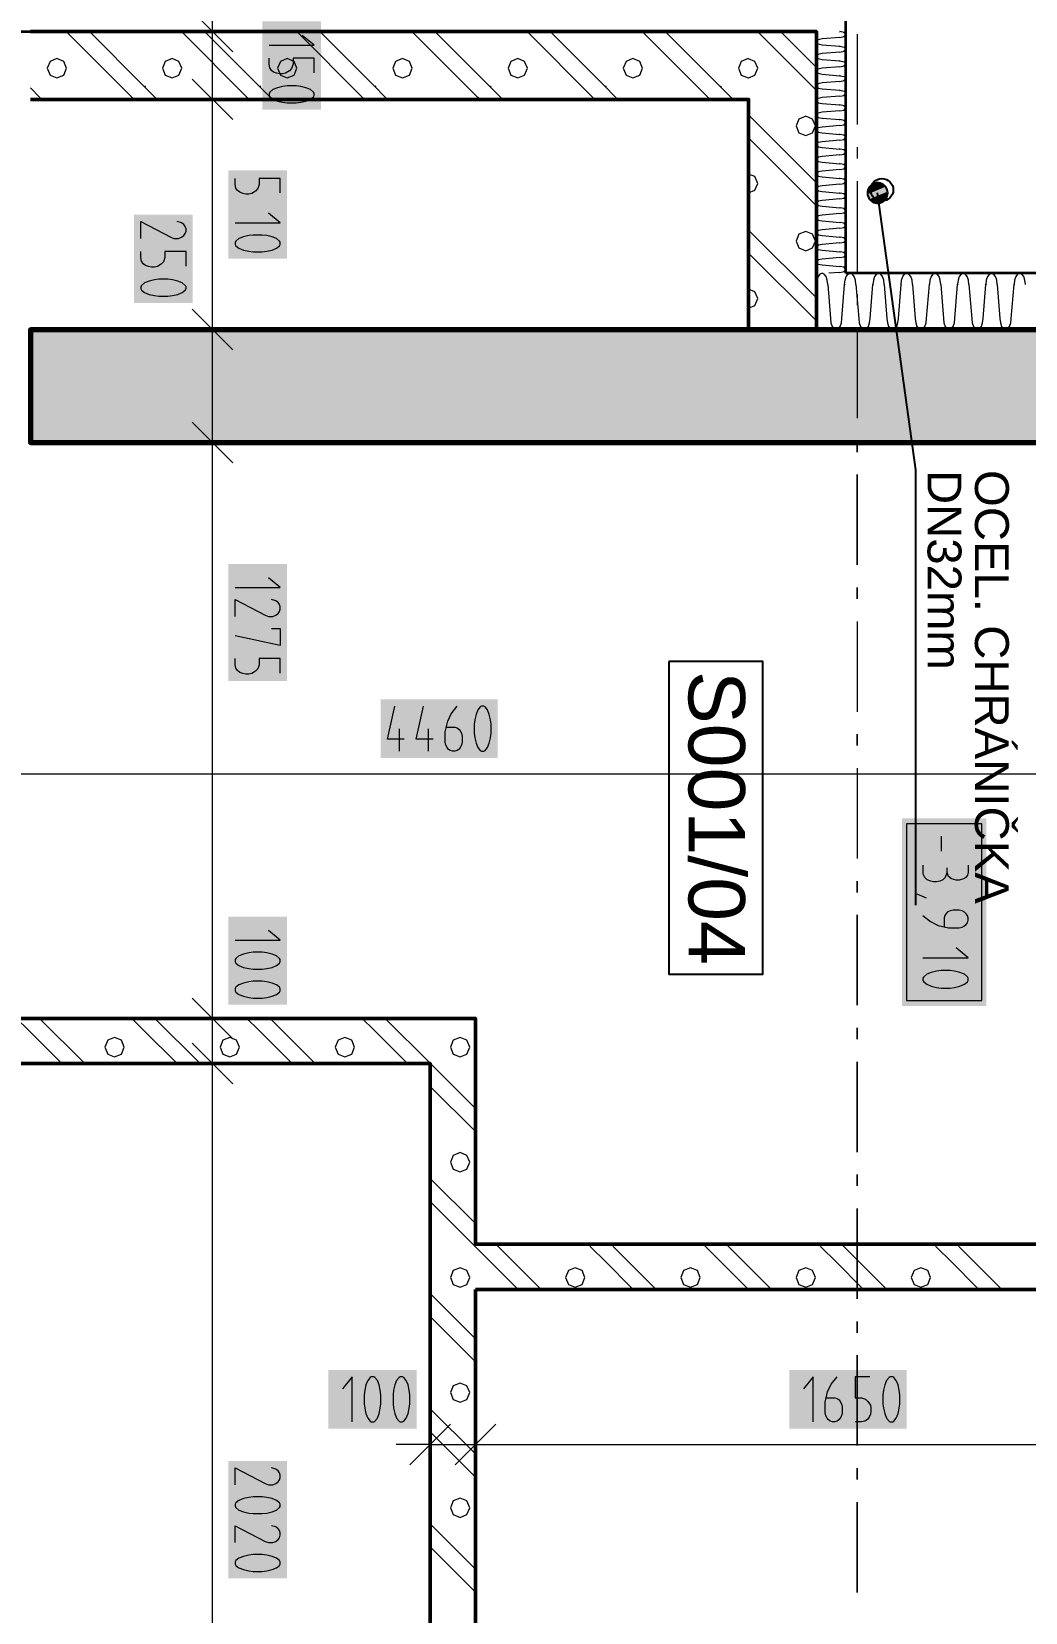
# Model space of a CAD drawing. Header units: millimetres. Extents: x 0 to 594, y 0 to 420.
# Drawn here: x 441.5 to 458.82, y 180.56 to 208.12 of the extents above; entities that cross this region are included whole.
import ezdxf

# ---------------------------------------------------------------- set-up
doc = ezdxf.new("R2010")
doc.units = ezdxf.units.MM
doc.header["$LTSCALE"] = 8
for name, color, linetype in [('PDF_Instalacni prizdivky', 7, 'Continuous'), ('PDF_Koty delkove', 7, 'Continuous'), ('PDF_Koty vyskove-pudorysy', 7, 'Continuous'), ('PDF_Mistnost-popis', 7, 'Continuous'), ('PDF_Osy hlavni', 7, 'Continuous'), ('PDF_Popis Prostupy', 7, 'Continuous'), ('PDF_Prostupy', 7, 'Continuous'), ('PDF_Rampy', 7, 'Continuous'), ('PDF_Steny sendvic', 7, 'Continuous'), ('PDF_Steny vnitrni', 7, 'Continuous'), ('PDF_Text', 7, 'Continuous'), ('PDF_Zatepleni', 7, 'Continuous')]:
    doc.layers.add(name, color=color, linetype=linetype)
doc.styles.add('PDF Arial', font='arial.ttf')

msp = doc.modelspace()

# ---------------------------------------------------------------- linework, layer by layer
at = {"layer": 'PDF_Instalacni prizdivky', "lineweight": 50}
for points in [[(441.476, 206.937), (453.996, 206.937), (453.996, 202.921), (455.177, 202.921), (455.177, 203.906), (455.177, 208.118), (453.996, 208.118), (441.476, 208.118)], [(449.232, 186.189), (462.224, 186.189), (462.224, 155.402), (463.012, 155.402), (463.012, 186.189), (466.161, 186.189), (466.161, 186.976), (449.232, 186.976), (449.232, 190.913), (448.445, 190.913), (434.193, 190.913), (434.193, 190.126), (448.445, 190.126), (448.445, 177.37), (449.232, 177.37), (449.232, 186.189)]]:
    msp.add_lwpolyline(points, dxfattribs=at)
at = {"layer": 'PDF_Instalacni prizdivky', "lineweight": 9}
for points in [[(442.102, 208.118), (443.244, 206.976), (443.284, 206.937)], [(442.504, 208.118), (443.445, 207.177)], [(444.11, 208.118), (445.252, 206.976)], [(444.512, 208.118), (445.453, 207.177)], [(446.118, 208.118), (447.26, 206.976)], [(446.52, 208.118), (447.461, 207.177)], [(448.126, 208.118), (449.268, 206.976), (449.307, 206.937)], [(448.528, 208.118), (449.469, 207.177)], [(450.134, 208.118), (451.276, 206.976), (451.315, 206.937)], [(450.536, 208.118), (451.476, 207.177)], [(452.142, 208.118), (453.284, 206.976), (453.323, 206.937)], [(452.543, 208.118), (453.484, 207.177)], [(454.15, 208.118), (455.177, 207.091)], [(454.551, 208.118), (455.177, 207.492)], [(452.098, 207.598), (451.978, 207.647), (451.859, 207.598), (451.81, 207.478), (451.859, 207.359), (451.978, 207.31)], [(451.978, 207.31), (452.098, 207.359), (452.147, 207.478), (452.098, 207.598)], [(453.996, 207.643), (453.986, 207.647), (453.867, 207.598), (453.818, 207.478), (453.867, 207.359), (453.986, 207.31), (453.996, 207.314)], [(453.996, 207.314), (454.106, 207.359), (454.155, 207.478), (454.106, 207.598), (453.996, 207.643)], [(441.476, 207.138), (441.638, 206.976)], [(443.445, 207.177), (443.646, 206.976)], [(445.453, 207.177), (445.654, 206.976)], [(447.461, 207.177), (447.662, 206.976)], [(449.469, 207.177), (449.669, 206.976)], [(451.476, 207.177), (451.677, 206.976)], [(453.484, 207.177), (453.685, 206.976)], [(441.638, 206.976), (441.677, 206.937)], [(443.646, 206.976), (443.685, 206.937)], [(445.252, 206.976), (445.291, 206.937)], [(445.654, 206.976), (445.693, 206.937)], [(447.26, 206.976), (447.299, 206.937)], [(447.662, 206.976), (447.701, 206.937)], [(449.669, 206.976), (449.709, 206.937)], [(451.677, 206.976), (451.717, 206.937)], [(453.685, 206.976), (453.725, 206.937)], [(453.996, 206.665), (455.177, 205.484)], [(453.996, 206.264), (455.177, 205.083)], [(453.996, 205.306), (454.106, 205.351), (454.155, 205.47), (454.106, 205.59), (453.996, 205.635)], [(453.996, 204.657), (455.177, 203.476)], [(453.996, 204.256), (455.177, 203.075)], [(453.996, 203.298), (454.106, 203.343), (454.155, 203.463), (454.106, 203.582), (453.996, 203.627)], [(441.236, 190.913), (441.437, 190.713), (442.024, 190.126)], [(441.638, 190.913), (442.425, 190.126)], [(443.244, 190.913), (443.445, 190.713), (444.032, 190.126)], [(443.646, 190.913), (444.433, 190.126)], [(445.252, 190.913), (445.453, 190.713), (446.039, 190.126)], [(445.654, 190.913), (446.441, 190.126)], [(447.26, 190.913), (447.461, 190.713), (448.047, 190.126)], [(447.662, 190.913), (448.445, 190.13), (449.232, 189.343)], [(443.062, 190.531), (442.943, 190.58), (442.824, 190.531), (442.774, 190.411), (442.824, 190.292), (442.943, 190.243)], [(442.943, 190.243), (443.062, 190.292), (443.112, 190.411), (443.062, 190.531)], [(448.445, 189.728), (449.232, 188.941)], [(448.445, 188.122), (449.232, 187.335)], [(448.445, 187.721), (449.232, 186.933)], [(449.232, 186.933), (449.268, 186.898)], [(449.268, 186.898), (449.469, 186.697)], [(449.591, 186.976), (449.669, 186.898)], [(449.669, 186.898), (450.378, 186.189)], [(451.197, 186.976), (451.276, 186.898)], [(451.276, 186.898), (451.476, 186.697)], [(451.599, 186.976), (451.677, 186.898)], [(451.677, 186.898), (452.386, 186.189)], [(453.205, 186.976), (453.284, 186.898)], [(453.284, 186.898), (453.484, 186.697), (453.992, 186.189)], [(453.606, 186.976), (453.685, 186.898)], [(453.685, 186.898), (454.394, 186.189)], [(455.213, 186.976), (455.291, 186.898)], [(455.291, 186.898), (455.492, 186.697)], [(455.614, 186.976), (455.693, 186.898)], [(455.693, 186.898), (456.402, 186.189)], [(457.221, 186.976), (457.299, 186.898)], [(457.299, 186.898), (457.5, 186.697)], [(457.622, 186.976), (457.701, 186.898)], [(457.701, 186.898), (458.41, 186.189)], [(449.469, 186.697), (449.976, 186.189)], [(451.476, 186.697), (451.984, 186.189)], [(455.492, 186.697), (456, 186.189)], [(457.5, 186.697), (458.008, 186.189)], [(456.998, 186.227), (457.117, 186.276), (457.167, 186.396), (457.117, 186.515), (456.998, 186.564), (456.879, 186.515), (456.829, 186.396)], [(456.829, 186.396), (456.879, 186.276), (456.998, 186.227)], [(448.445, 186.114), (449.232, 185.327)], [(448.445, 185.713), (449.232, 184.925)], [(448.445, 184.106), (449.232, 183.319)], [(448.445, 183.705), (449.232, 182.917)], [(448.445, 182.098), (449.232, 181.311)], [(448.445, 181.697), (449.232, 180.909)]]:
    msp.add_lwpolyline(points, dxfattribs=at)
for points in [[(441.939, 207.31), (442.058, 207.359), (442.108, 207.478), (442.058, 207.598), (441.939, 207.647), (441.82, 207.598), (441.77, 207.478), (441.82, 207.359)], [(443.947, 207.31), (444.066, 207.359), (444.116, 207.478), (444.066, 207.598), (443.947, 207.647), (443.828, 207.598), (443.778, 207.478), (443.828, 207.359)], [(445.955, 207.31), (446.074, 207.359), (446.123, 207.478), (446.074, 207.598), (445.955, 207.647), (445.836, 207.598), (445.786, 207.478), (445.836, 207.359)], [(447.963, 207.31), (448.082, 207.359), (448.131, 207.478), (448.082, 207.598), (447.963, 207.647), (447.843, 207.598), (447.794, 207.478), (447.843, 207.359)], [(449.971, 207.31), (450.09, 207.359), (450.139, 207.478), (450.09, 207.598), (449.971, 207.647), (449.851, 207.598), (449.802, 207.478), (449.851, 207.359)], [(454.99, 206.306), (455.11, 206.355), (455.159, 206.474), (455.11, 206.594), (454.99, 206.643), (454.871, 206.594), (454.822, 206.474), (454.871, 206.355)], [(454.99, 204.298), (455.11, 204.347), (455.159, 204.467), (455.11, 204.586), (454.99, 204.635), (454.871, 204.586), (454.822, 204.467), (454.871, 204.347)], [(444.951, 190.243), (445.07, 190.292), (445.12, 190.411), (445.07, 190.531), (444.951, 190.58), (444.832, 190.531), (444.782, 190.411), (444.832, 190.292)], [(446.959, 190.243), (447.078, 190.292), (447.127, 190.411), (447.078, 190.531), (446.959, 190.58), (446.839, 190.531), (446.79, 190.411), (446.839, 190.292)], [(448.967, 190.243), (449.086, 190.292), (449.135, 190.411), (449.086, 190.531), (448.967, 190.58), (448.847, 190.531), (448.798, 190.411), (448.847, 190.292)], [(448.967, 188.235), (449.086, 188.284), (449.135, 188.404), (449.086, 188.523), (448.967, 188.572), (448.847, 188.523), (448.798, 188.404), (448.847, 188.284)], [(448.967, 186.227), (449.086, 186.276), (449.135, 186.396), (449.086, 186.515), (448.967, 186.564), (448.847, 186.515), (448.798, 186.396), (448.847, 186.276)], [(450.974, 186.227), (451.094, 186.276), (451.143, 186.396), (451.094, 186.515), (450.974, 186.564), (450.855, 186.515), (450.806, 186.396), (450.855, 186.276)], [(452.982, 186.227), (453.102, 186.276), (453.151, 186.396), (453.102, 186.515), (452.982, 186.564), (452.863, 186.515), (452.814, 186.396), (452.863, 186.276)], [(454.99, 186.227), (455.11, 186.276), (455.159, 186.396), (455.11, 186.515), (454.99, 186.564), (454.871, 186.515), (454.822, 186.396), (454.871, 186.276)], [(448.967, 184.219), (449.086, 184.269), (449.135, 184.388), (449.086, 184.507), (448.967, 184.556), (448.847, 184.507), (448.798, 184.388), (448.847, 184.269)], [(448.967, 182.211), (449.086, 182.261), (449.135, 182.38), (449.086, 182.499), (448.967, 182.549), (448.847, 182.499), (448.798, 182.38), (448.847, 182.261)]]:
    msp.add_lwpolyline(points, close=True, dxfattribs=at)
at = {"layer": 'PDF_Instalacni prizdivky', "lineweight": 9, "transparency": 33554559}
for points in [[(443.475, 207.181), (443.493, 207.163), (443.457, 207.163), (443.475, 207.145)], [(445.483, 207.181), (445.501, 207.163), (445.465, 207.163), (445.483, 207.145)], [(447.491, 207.181), (447.509, 207.163), (447.473, 207.163), (447.491, 207.145)], [(449.499, 207.181), (449.516, 207.163), (449.481, 207.163), (449.499, 207.145)], [(451.507, 207.181), (451.524, 207.163), (451.489, 207.163), (451.507, 207.145)], [(453.514, 207.181), (453.532, 207.163), (453.497, 207.163), (453.514, 207.145)]]:
    msp.add_solid(points, dxfattribs=at)
at = {"layer": 'PDF_Koty delkove', "lineweight": 18}
for points in [[(444.652, 151.701), (444.652, 152.291), (444.652, 153.433), (444.652, 155.441), (444.652, 174.221), (444.652, 190.126), (444.652, 190.913), (444.652, 200.953), (444.652, 202.921), (444.652, 206.937), (444.652, 208.118), (444.652, 208.63), (444.652, 250.48), (444.652, 250.992), (444.652, 252.606), (444.652, 275.756), (444.652, 276.386), (444.652, 282.456), (444.652, 299.653), (444.652, 301.622), (444.652, 302.213)], [(444.298, 208.472), (445.006, 207.764)], [(445.636, 207.884), (446.424, 207.884), (446.214, 208.052)], [(446.424, 207.401), (446.424, 207.653), (446.057, 207.653), (446.057, 207.548), (446.03, 207.475), (445.991, 207.433), (445.925, 207.391), (445.873, 207.38), (445.821, 207.38), (445.768, 207.391), (445.716, 207.412), (445.677, 207.443), (445.65, 207.485), (445.636, 207.548), (445.636, 207.653)], [(444.298, 207.291), (445.006, 206.583)], [(445.952, 206.876), (446.11, 206.876), (446.188, 206.887), (446.28, 206.908), (446.358, 206.939), (446.411, 206.981), (446.424, 207.002), (446.424, 207.044), (446.411, 207.065), (446.358, 207.107), (446.28, 207.138), (446.188, 207.16), (446.11, 207.171), (445.952, 207.171), (445.873, 207.16), (445.781, 207.138), (445.702, 207.107), (445.65, 207.065), (445.636, 207.044), (445.636, 207.002)], [(445.636, 207.002), (445.65, 206.981), (445.702, 206.939), (445.781, 206.908), (445.873, 206.887), (445.952, 206.876)], [(444.062, 206.937), (444.652, 206.937), (445.243, 206.937)], [(445.833, 205.307), (445.833, 205.559), (445.466, 205.559), (445.466, 205.453), (445.439, 205.38), (445.4, 205.338), (445.335, 205.297), (445.283, 205.286), (445.23, 205.286), (445.177, 205.297), (445.125, 205.317), (445.086, 205.349), (445.059, 205.39), (445.046, 205.453), (445.046, 205.559)], [(443.401, 204.513), (443.401, 204.807), (443.926, 204.534), (443.979, 204.513), (444.058, 204.513), (444.11, 204.534)], [(444.11, 204.534), (444.149, 204.566), (444.176, 204.597), (444.189, 204.639), (444.189, 204.681), (444.176, 204.723), (444.149, 204.755), (444.11, 204.786), (444.032, 204.807)], [(445.046, 204.782), (445.833, 204.782), (445.624, 204.95)], [(444.189, 204.03), (444.189, 204.282), (443.822, 204.282), (443.822, 204.177), (443.795, 204.104), (443.756, 204.062), (443.69, 204.02), (443.638, 204.009), (443.585, 204.009), (443.533, 204.02), (443.481, 204.041), (443.441, 204.072), (443.415, 204.114), (443.401, 204.177), (443.401, 204.282)], [(444.298, 203.276), (445.006, 202.567)], [(444.062, 202.921), (444.652, 202.921), (445.243, 202.921)], [(444.298, 201.307), (445.006, 200.598)], [(444.062, 200.953), (444.652, 200.953), (445.243, 200.953)], [(445.046, 198.425), (445.833, 198.425), (445.624, 198.592)], [(445.046, 197.921), (445.046, 198.215), (445.571, 197.942)], [(445.571, 197.942), (445.624, 197.921), (445.702, 197.921), (445.754, 197.942), (445.794, 197.973), (445.821, 198.005), (445.833, 198.047), (445.833, 198.088), (445.821, 198.13), (445.794, 198.162), (445.754, 198.193), (445.677, 198.215)], [(445.677, 197.711), (445.833, 197.711), (445.833, 197.417), (445.046, 197.584)], [(445.833, 196.934), (445.833, 197.186), (445.466, 197.186), (445.466, 197.08), (445.439, 197.007), (445.4, 196.965), (445.335, 196.924), (445.283, 196.913), (445.23, 196.913), (445.177, 196.924), (445.125, 196.944), (445.086, 196.976), (445.059, 197.017), (445.046, 197.08), (445.046, 197.186)], [(447.994, 195.78), (447.7, 195.78), (447.826, 196.357)], [(448.498, 195.78), (448.203, 195.78), (448.33, 196.357)], [(448.876, 195.57), (448.834, 195.57), (448.792, 195.583), (448.76, 195.61), (448.74, 195.636), (448.718, 195.675), (448.707, 195.728), (448.707, 195.911), (448.75, 196.095), (448.813, 196.226), (448.918, 196.357)], [(447.91, 195.57), (447.91, 195.963)], [(448.414, 195.57), (448.414, 195.963)], [(448.729, 195.99), (448.876, 195.99), (448.918, 195.977), (448.949, 195.951), (448.97, 195.924), (448.991, 195.885), (449.002, 195.833), (449.002, 195.728), (448.991, 195.675), (448.97, 195.636), (448.949, 195.61), (448.918, 195.583), (448.876, 195.57)], [(352.764, 195.176), (398.051, 195.176), (400.414, 195.176), (421.201, 195.176), (423.563, 195.176), (426.319, 195.176), (427.106, 195.176), (431.043, 195.176), (466.161, 195.176), (468.13, 195.176), (469.272, 195.176)], [(445.046, 192.275), (445.833, 192.275), (445.624, 192.443)], [(445.362, 191.771), (445.519, 191.771), (445.597, 191.782), (445.689, 191.803), (445.768, 191.834), (445.821, 191.876), (445.833, 191.897), (445.833, 191.939), (445.821, 191.96), (445.768, 192.002), (445.689, 192.034), (445.597, 192.055), (445.519, 192.066), (445.362, 192.066), (445.283, 192.055), (445.191, 192.034), (445.112, 192.002), (445.059, 191.96), (445.046, 191.939), (445.046, 191.897), (445.059, 191.876)], [(445.059, 191.876), (445.112, 191.834), (445.191, 191.803), (445.283, 191.782), (445.362, 191.771)], [(444.298, 191.268), (445.006, 190.559)], [(444.062, 190.913), (444.652, 190.913), (445.243, 190.913)], [(444.298, 190.48), (445.006, 189.772)], [(444.062, 190.126), (444.652, 190.126), (445.243, 190.126)], [(447.083, 183.879), (447.083, 184.666), (446.915, 184.457)], [(447.986, 184.654), (447.965, 184.666), (447.923, 184.666), (447.902, 184.654), (447.86, 184.601), (447.829, 184.522), (447.807, 184.43), (447.797, 184.352), (447.797, 184.195), (447.807, 184.116), (447.829, 184.024), (447.86, 183.945), (447.902, 183.892), (447.923, 183.879), (447.965, 183.879), (447.986, 183.892), (448.028, 183.945), (448.059, 184.024), (448.08, 184.116), (448.091, 184.195)], [(455.12, 183.879), (455.12, 184.666), (454.952, 184.457)], [(455.351, 184.299), (455.498, 184.299), (455.54, 184.286), (455.571, 184.26), (455.592, 184.233), (455.613, 184.195), (455.624, 184.142), (455.624, 184.037), (455.613, 183.984), (455.592, 183.945), (455.571, 183.919), (455.54, 183.892), (455.498, 183.879), (455.456, 183.879), (455.414, 183.892), (455.382, 183.919), (455.362, 183.945), (455.34, 183.984), (455.329, 184.037), (455.329, 184.221), (455.372, 184.404), (455.435, 184.536), (455.54, 184.666)], [(456.107, 184.666), (455.855, 184.666), (455.855, 184.299), (455.96, 184.299), (456.033, 184.273), (456.075, 184.233), (456.117, 184.168), (456.128, 184.116), (456.128, 184.063), (456.117, 184.01), (456.096, 183.958), (456.065, 183.919), (456.023, 183.892), (455.96, 183.879), (455.855, 183.879)], [(448.091, 184.195), (448.091, 184.352), (448.08, 184.43), (448.059, 184.522), (448.028, 184.601), (447.986, 184.654)], [(448.091, 183.131), (448.799, 183.839)], [(448.445, 182.895), (448.445, 183.485), (448.445, 184.076)], [(448.878, 183.131), (449.587, 183.839)], [(449.232, 182.895), (449.232, 183.485), (449.232, 184.076)], [(448.445, 183.485), (447.854, 183.485)], [(448.445, 183.485), (449.232, 183.485), (462.224, 183.485), (463.012, 183.485), (466.161, 183.485), (469.272, 183.485)], [(445.046, 182.782), (445.046, 183.076), (445.571, 182.803), (445.624, 182.782), (445.702, 182.782), (445.754, 182.803), (445.794, 182.834), (445.821, 182.866), (445.833, 182.908), (445.833, 182.95), (445.821, 182.992), (445.794, 183.023), (445.754, 183.055), (445.677, 183.076)], [(445.768, 182.509), (445.689, 182.54), (445.597, 182.562), (445.519, 182.572), (445.362, 182.572), (445.283, 182.562), (445.191, 182.54), (445.112, 182.509), (445.059, 182.467), (445.046, 182.446), (445.046, 182.404), (445.059, 182.383), (445.112, 182.341), (445.191, 182.31), (445.283, 182.289), (445.362, 182.278)], [(445.362, 182.278), (445.519, 182.278), (445.597, 182.289), (445.689, 182.31), (445.768, 182.341), (445.821, 182.383), (445.833, 182.404), (445.833, 182.446), (445.821, 182.467), (445.768, 182.509)], [(445.046, 181.774), (445.046, 182.068), (445.571, 181.795), (445.624, 181.774), (445.702, 181.774), (445.754, 181.795), (445.794, 181.826), (445.821, 181.858), (445.833, 181.9), (445.833, 181.942), (445.821, 181.984), (445.794, 182.015), (445.754, 182.047), (445.677, 182.068)], [(445.362, 181.27), (445.519, 181.27), (445.597, 181.281), (445.689, 181.302), (445.768, 181.333), (445.821, 181.375), (445.833, 181.396), (445.833, 181.438), (445.821, 181.459), (445.768, 181.501), (445.689, 181.532), (445.597, 181.554), (445.519, 181.564), (445.362, 181.564), (445.283, 181.554), (445.191, 181.532), (445.112, 181.501), (445.059, 181.459), (445.046, 181.438), (445.046, 181.396), (445.059, 181.375), (445.112, 181.333), (445.191, 181.302)], [(445.191, 181.302), (445.283, 181.281), (445.362, 181.27)]]:
    msp.add_lwpolyline(points, dxfattribs=at)
for points in [[(445.362, 204.278), (445.519, 204.278), (445.597, 204.289), (445.689, 204.31), (445.768, 204.341), (445.821, 204.383), (445.833, 204.404), (445.833, 204.446), (445.821, 204.467), (445.768, 204.509), (445.689, 204.54), (445.597, 204.561), (445.519, 204.572), (445.362, 204.572), (445.283, 204.561), (445.191, 204.54), (445.112, 204.509), (445.059, 204.467), (445.046, 204.446), (445.046, 204.404), (445.059, 204.383), (445.112, 204.341), (445.191, 204.31), (445.283, 204.289)], [(443.717, 203.505), (443.874, 203.505), (443.952, 203.516), (444.045, 203.537), (444.123, 203.568), (444.176, 203.61), (444.189, 203.631), (444.189, 203.673), (444.176, 203.694), (444.123, 203.736), (444.045, 203.767), (443.952, 203.789), (443.874, 203.8), (443.717, 203.8), (443.638, 203.789), (443.546, 203.767), (443.467, 203.736), (443.415, 203.694), (443.401, 203.673), (443.401, 203.631), (443.415, 203.61), (443.467, 203.568), (443.546, 203.537), (443.638, 203.516)], [(449.506, 195.885), (449.506, 196.043), (449.495, 196.121), (449.474, 196.213), (449.443, 196.292), (449.401, 196.344), (449.38, 196.357), (449.338, 196.357), (449.317, 196.344), (449.275, 196.292), (449.244, 196.213), (449.222, 196.121), (449.211, 196.043), (449.211, 195.885), (449.222, 195.807), (449.244, 195.714), (449.275, 195.636), (449.317, 195.583), (449.338, 195.57), (449.38, 195.57), (449.401, 195.583), (449.443, 195.636), (449.474, 195.714), (449.495, 195.807)], [(445.362, 191.268), (445.519, 191.268), (445.597, 191.278), (445.689, 191.299), (445.768, 191.331), (445.821, 191.372), (445.833, 191.394), (445.833, 191.435), (445.821, 191.457), (445.768, 191.498), (445.689, 191.53), (445.597, 191.551), (445.519, 191.562), (445.362, 191.562), (445.283, 191.551), (445.191, 191.53), (445.112, 191.498), (445.059, 191.457), (445.046, 191.435), (445.046, 191.394), (445.059, 191.372), (445.112, 191.331), (445.191, 191.299), (445.283, 191.278)], [(447.587, 184.195), (447.587, 184.352), (447.576, 184.43), (447.555, 184.522), (447.524, 184.601), (447.482, 184.654), (447.461, 184.666), (447.419, 184.666), (447.398, 184.654), (447.356, 184.601), (447.325, 184.522), (447.303, 184.43), (447.293, 184.352), (447.293, 184.195), (447.303, 184.116), (447.325, 184.024), (447.356, 183.945), (447.398, 183.892), (447.419, 183.879), (447.461, 183.879), (447.482, 183.892), (447.524, 183.945), (447.555, 184.024), (447.576, 184.116)], [(456.632, 184.195), (456.632, 184.352), (456.621, 184.43), (456.6, 184.522), (456.569, 184.601), (456.527, 184.654), (456.506, 184.666), (456.464, 184.666), (456.443, 184.654), (456.401, 184.601), (456.369, 184.522), (456.348, 184.43), (456.337, 184.352), (456.337, 184.195), (456.348, 184.116), (456.369, 184.024), (456.401, 183.945), (456.443, 183.892), (456.464, 183.879), (456.506, 183.879), (456.527, 183.892), (456.569, 183.945), (456.6, 184.024), (456.621, 184.116)]]:
    msp.add_lwpolyline(points, close=True, dxfattribs=at)
at = {"layer": 'PDF_Koty delkove', "color": 7, "lineweight": 18, "true_color": 0xffffff, "transparency": 33554559}
for points in [[(445.518, 208.297), (445.518, 206.759), (446.542, 208.297), (446.542, 206.759)], [(444.928, 205.698), (444.928, 204.16), (445.951, 205.698), (445.951, 204.16)], [(443.283, 204.926), (443.283, 203.388), (444.307, 204.926), (444.307, 203.388)], [(444.928, 198.837), (444.928, 196.795), (445.951, 198.837), (445.951, 196.795)], [(447.581, 195.451), (449.623, 195.451), (447.581, 196.475), (449.623, 196.475)], [(444.928, 192.688), (444.928, 191.15), (445.951, 192.688), (445.951, 191.15)], [(446.671, 183.761), (448.209, 183.761), (446.671, 184.784), (448.209, 184.784)], [(454.707, 183.761), (456.749, 183.761), (454.707, 184.784), (456.749, 184.784)], [(444.928, 183.194), (444.928, 181.152), (445.951, 183.194), (445.951, 181.152)]]:
    msp.add_solid(points, dxfattribs=at)
at = {"layer": 'PDF_Koty vyskove-pudorysy', "lineweight": 18}
msp.add_lwpolyline([(456.745, 194.308), (456.745, 191.224), (458.058, 191.224), (458.058, 194.308)], close=True, dxfattribs=at)
for points in [[(457.35, 194.089), (457.35, 193.826)], [(457.034, 193.585), (457.034, 193.432), (457.061, 193.378), (457.1, 193.334), (457.166, 193.312), (457.218, 193.301), (457.271, 193.301), (457.336, 193.312), (457.388, 193.334), (457.428, 193.378), (457.455, 193.454)], [(457.821, 193.585), (457.821, 193.454), (457.809, 193.41), (457.782, 193.367), (457.743, 193.344), (457.665, 193.323), (457.612, 193.323), (457.533, 193.344), (457.481, 193.388), (457.455, 193.454), (457.455, 193.541)], [(456.929, 193.083), (457.087, 193.016)], [(457.034, 192.71), (457.166, 192.601), (457.297, 192.535), (457.481, 192.492), (457.665, 192.492), (457.717, 192.503), (457.756, 192.525), (457.782, 192.546), (457.809, 192.579), (457.821, 192.623), (457.821, 192.666), (457.809, 192.71), (457.782, 192.743), (457.756, 192.765), (457.717, 192.787), (457.665, 192.798), (457.559, 192.798), (457.507, 192.787), (457.455, 192.765), (457.415, 192.71), (457.402, 192.666), (457.402, 192.514)], [(457.034, 191.967), (457.821, 191.967), (457.612, 192.141)], [(457.809, 191.551), (457.821, 191.573), (457.821, 191.617), (457.809, 191.639), (457.756, 191.682), (457.677, 191.715), (457.585, 191.737), (457.507, 191.748), (457.35, 191.748), (457.271, 191.737), (457.179, 191.715), (457.1, 191.682), (457.047, 191.639), (457.034, 191.617), (457.034, 191.573), (457.047, 191.551), (457.1, 191.508), (457.179, 191.475), (457.271, 191.453), (457.35, 191.442)], [(457.35, 191.442), (457.507, 191.442), (457.585, 191.453), (457.677, 191.475), (457.756, 191.508), (457.809, 191.551)]]:
    msp.add_lwpolyline(points, dxfattribs=at)
at = {"layer": 'PDF_Koty vyskove-pudorysy', "color": 7, "lineweight": 18, "true_color": 0xffffff, "transparency": 33554559}
msp.add_solid([(456.667, 194.402), (456.667, 191.129), (458.136, 194.402), (458.136, 191.129)], dxfattribs=at)
at = {"layer": 'PDF_Mistnost-popis', "lineweight": 25}
msp.add_lwpolyline([(452.604, 197.133), (452.604, 191.683), (454.245, 191.683), (454.245, 197.133)], close=True, dxfattribs=at)
at = {"layer": 'PDF_Osy hlavni', "lineweight": 18}
for points in [[(455.886, 208.071), (455.886, 206.496)], [(455.886, 208.071), (455.886, 206.496)], [(455.886, 206.103), (455.886, 205.906)], [(455.886, 206.103), (455.886, 205.906)], [(455.886, 205.512), (455.886, 203.937)], [(455.886, 205.512), (455.886, 203.937)], [(455.886, 203.543), (455.886, 203.347)], [(455.886, 203.543), (455.886, 203.347)], [(455.886, 202.953), (455.886, 201.378)], [(455.886, 202.953), (455.886, 201.378)], [(455.886, 200.788), (455.886, 200.984), (455.886, 200.788)], [(455.886, 198.819), (455.886, 200.394), (455.886, 198.819)], [(455.886, 198.229), (455.886, 198.425), (455.886, 198.229)], [(455.886, 197.835), (455.886, 196.26)], [(455.886, 197.835), (455.886, 196.26)], [(455.886, 195.669), (455.886, 195.866), (455.886, 195.669)], [(455.886, 195.276), (455.886, 193.701)], [(455.886, 195.276), (455.886, 193.701)], [(455.886, 193.307), (455.886, 193.11), (455.886, 193.307)], [(455.886, 192.717), (455.886, 191.142), (455.886, 192.717)], [(455.886, 190.748), (455.886, 190.551), (455.886, 190.748)], [(455.886, 188.583), (455.886, 190.158), (455.886, 188.583)], [(455.886, 187.992), (455.886, 188.189), (455.886, 187.992)], [(455.886, 186.024), (455.886, 187.599), (455.886, 186.024)], [(455.886, 185.433), (455.886, 185.63), (455.886, 185.433)], [(455.886, 183.465), (455.886, 185.04), (455.886, 183.465)], [(455.886, 182.874), (455.886, 183.071), (455.886, 182.874)], [(455.886, 180.906), (455.886, 182.481), (455.886, 180.906)]]:
    msp.add_lwpolyline(points, dxfattribs=at)
at = {"layer": 'PDF_Popis Prostupy', "lineweight": 25}
msp.add_lwpolyline([(456.219, 205.481), (456.19, 205.474), (456.164, 205.464), (456.139, 205.449), (456.117, 205.43), (456.098, 205.408), (456.084, 205.383), (456.073, 205.356), (456.067, 205.328), (456.066, 205.299), (456.069, 205.27), (456.077, 205.242), (456.09, 205.216), (456.106, 205.192), (456.126, 205.172), (456.149, 205.154), (456.175, 205.141), (456.203, 205.132), (456.231, 205.128), (456.26, 205.129), (456.289, 205.134), (456.316, 205.144), (456.341, 205.158), (456.364, 205.176), (456.383, 205.197), (456.399, 205.221), (456.41, 205.248), (456.418, 205.276), (456.42, 205.305), (456.418, 205.334), (456.411, 205.362), (456.399, 205.388), (456.384, 205.412), (456.364, 205.434), (456.342, 205.452), (456.317, 205.466), (456.289, 205.476), (456.261, 205.481), (456.232, 205.482)], close=True, dxfattribs=at)
for points in [[(456.219, 205.481), (456.219, 205.481)], [(456.067, 205.281), (456.067, 205.281)], [(456.907, 192.886), (456.907, 200.475), (456.243, 205.305)], [(456.267, 205.13), (456.267, 205.13)], [(456.418, 205.329), (456.418, 205.329)]]:
    msp.add_lwpolyline(points, dxfattribs=at)
at = {"layer": 'PDF_Popis Prostupy', "lineweight": 25, "transparency": 33554559}
for points in [[(456.067, 205.281), (456.418, 205.329), (456.382, 205.414)], [(456.067, 205.281), (456.382, 205.414), (456.08, 205.372)], [(456.08, 205.372), (456.382, 205.414), (456.31, 205.468)], [(456.08, 205.372), (456.31, 205.468), (456.134, 205.444)], [(456.134, 205.444), (456.31, 205.468), (456.219, 205.481)], [(456.104, 205.197), (456.418, 205.329), (456.067, 205.281)], [(456.104, 205.197), (456.406, 205.238), (456.418, 205.329)], [(456.176, 205.142), (456.406, 205.238), (456.104, 205.197)], [(456.176, 205.142), (456.351, 205.166), (456.406, 205.238)], [(456.351, 205.166), (456.176, 205.142), (456.267, 205.13)]]:
    msp.add_solid(points, dxfattribs=at)
at = {"layer": 'PDF_Prostupy', "lineweight": 25}
msp.add_circle((456.319, 205.361), 0.197, dxfattribs=at)
at = {"layer": 'PDF_Rampy', "lineweight": 25}
msp.add_lwpolyline([(455.177, 208.118), (455.177, 203.906)], dxfattribs=at)
at = {"layer": 'PDF_Steny sendvic', "lineweight": 35}
for points in [[(455.689, 208.118), (455.689, 208.63), (440.295, 208.63), (440.295, 208.118), (441.476, 208.118), (453.996, 208.118), (455.177, 208.118), (455.177, 203.906)], [(455.689, 203.906), (455.689, 208.118)]]:
    msp.add_lwpolyline(points, dxfattribs=at)
at = {"layer": 'PDF_Steny sendvic', "lineweight": 9}
for points in [[(455.689, 208.067), (455.659, 208.103), (455.587, 208.118)], [(455.587, 208.016), (455.28, 207.99), (455.207, 207.975), (455.177, 207.944)], [(455.177, 207.934), (455.207, 207.903), (455.28, 207.888)], [(455.28, 207.888), (455.587, 207.862), (455.659, 207.847), (455.689, 207.811)], [(455.28, 207.888), (455.28, 207.888)], [(455.587, 208.016), (455.659, 208.031), (455.689, 208.067)], [(455.587, 207.76), (455.28, 207.735), (455.207, 207.719), (455.177, 207.688)], [(455.177, 207.678), (455.207, 207.647), (455.28, 207.632)], [(455.28, 207.632), (455.587, 207.606), (455.659, 207.591), (455.689, 207.555)], [(455.28, 207.632), (455.28, 207.632)], [(455.587, 207.76), (455.659, 207.775), (455.689, 207.811)], [(455.587, 207.504), (455.659, 207.519), (455.689, 207.555)], [(455.587, 207.504), (455.28, 207.479), (455.207, 207.464), (455.177, 207.433)], [(455.177, 207.422), (455.207, 207.391), (455.28, 207.376)], [(455.28, 207.376), (455.587, 207.35), (455.659, 207.335), (455.689, 207.299)], [(455.28, 207.376), (455.28, 207.376)], [(455.587, 207.248), (455.659, 207.263), (455.689, 207.299)], [(455.587, 207.248), (455.28, 207.223), (455.207, 207.208), (455.177, 207.177)], [(455.177, 207.166), (455.207, 207.135), (455.28, 207.12)], [(455.587, 206.992), (455.28, 206.967), (455.207, 206.952), (455.177, 206.921)], [(455.28, 207.12), (455.587, 207.095), (455.659, 207.08), (455.689, 207.043)], [(455.28, 207.12), (455.28, 207.12)], [(455.587, 206.992), (455.659, 207.007), (455.689, 207.043)], [(455.177, 206.91), (455.207, 206.879), (455.28, 206.864)], [(455.587, 206.736), (455.28, 206.711), (455.207, 206.696), (455.177, 206.665)], [(455.28, 206.864), (455.587, 206.839)], [(455.28, 206.864), (455.28, 206.864)], [(455.659, 206.824), (455.587, 206.839)], [(455.587, 206.736), (455.659, 206.751), (455.689, 206.787)], [(455.689, 206.787), (455.659, 206.824)], [(455.177, 206.654), (455.207, 206.623), (455.28, 206.608)], [(455.587, 206.48), (455.28, 206.455), (455.207, 206.44), (455.177, 206.409)], [(455.28, 206.608), (455.587, 206.583)], [(455.28, 206.608), (455.28, 206.608)], [(455.689, 206.532), (455.659, 206.568), (455.587, 206.583)], [(455.587, 206.48), (455.659, 206.495), (455.689, 206.532)], [(455.177, 206.398), (455.207, 206.367), (455.28, 206.352)], [(455.587, 206.224), (455.28, 206.199), (455.207, 206.184), (455.177, 206.153)], [(455.28, 206.352), (455.587, 206.327)], [(455.28, 206.352), (455.28, 206.352)], [(455.689, 206.276), (455.659, 206.312), (455.587, 206.327)], [(455.587, 206.224), (455.659, 206.239), (455.689, 206.276)], [(455.177, 206.142), (455.207, 206.111), (455.28, 206.096)], [(455.587, 205.969), (455.28, 205.943), (455.207, 205.928), (455.177, 205.897)], [(455.177, 205.886), (455.207, 205.855), (455.28, 205.84)], [(455.28, 206.096), (455.587, 206.071)], [(455.28, 206.096), (455.28, 206.096)], [(455.689, 206.02), (455.659, 206.056), (455.587, 206.071)], [(455.587, 205.969), (455.659, 205.984), (455.689, 206.02)], [(455.587, 205.713), (455.28, 205.687), (455.207, 205.672), (455.177, 205.641)], [(455.177, 205.63), (455.207, 205.599), (455.28, 205.584)], [(455.28, 205.84), (455.587, 205.815)], [(455.28, 205.84), (455.28, 205.84)], [(455.689, 205.764), (455.659, 205.8), (455.587, 205.815)], [(455.587, 205.713), (455.659, 205.728), (455.689, 205.764)], [(455.587, 205.457), (455.28, 205.431), (455.207, 205.416), (455.177, 205.385)], [(455.177, 205.375), (455.207, 205.344), (455.28, 205.329)], [(455.28, 205.584), (455.587, 205.559)], [(455.28, 205.584), (455.28, 205.584)], [(455.689, 205.508), (455.659, 205.544), (455.587, 205.559)], [(455.587, 205.457), (455.659, 205.472), (455.689, 205.508)], [(455.587, 205.201), (455.28, 205.175), (455.207, 205.16), (455.177, 205.129)], [(455.177, 205.119), (455.207, 205.088), (455.28, 205.073)], [(455.28, 205.329), (455.587, 205.303)], [(455.28, 205.329), (455.28, 205.329)], [(455.28, 205.073), (455.587, 205.047)], [(455.28, 205.073), (455.28, 205.073)], [(455.689, 205.252), (455.659, 205.288), (455.587, 205.303)], [(455.587, 205.201), (455.659, 205.216), (455.689, 205.252)], [(455.587, 204.945), (455.28, 204.92), (455.207, 204.904), (455.177, 204.874)], [(455.177, 204.863), (455.207, 204.832), (455.28, 204.817)], [(455.28, 204.817), (455.587, 204.791)], [(455.28, 204.817), (455.28, 204.817)], [(455.689, 204.996), (455.659, 205.032), (455.587, 205.047)], [(455.587, 204.945), (455.659, 204.96), (455.689, 204.996)], [(455.689, 204.74), (455.659, 204.776), (455.587, 204.791)], [(455.587, 204.689), (455.28, 204.664), (455.207, 204.649), (455.177, 204.618)], [(455.177, 204.607), (455.207, 204.576), (455.28, 204.561)], [(455.28, 204.561), (455.587, 204.535)], [(455.28, 204.561), (455.28, 204.561)], [(455.587, 204.689), (455.659, 204.704), (455.689, 204.74)], [(455.689, 204.484), (455.659, 204.52), (455.587, 204.535)], [(455.587, 204.433), (455.28, 204.408), (455.207, 204.393), (455.177, 204.362)], [(455.177, 204.351), (455.207, 204.32), (455.28, 204.305)], [(455.28, 204.305), (455.587, 204.28)], [(455.28, 204.305), (455.28, 204.305)], [(455.587, 204.433), (455.659, 204.448), (455.689, 204.484)], [(455.689, 204.228), (455.659, 204.265), (455.587, 204.28)], [(455.587, 204.177), (455.28, 204.152), (455.207, 204.137), (455.177, 204.106)], [(455.177, 204.095), (455.207, 204.064), (455.28, 204.049)], [(455.28, 204.049), (455.587, 204.024)], [(455.28, 204.049), (455.28, 204.049)], [(455.587, 204.177), (455.659, 204.192), (455.689, 204.228)], [(455.689, 203.972), (455.659, 204.009), (455.587, 204.024)], [(455.587, 203.921), (455.659, 203.936), (455.689, 203.972)], [(455.689, 203.972), (455.689, 203.972)], [(455.587, 203.921), (455.396, 203.906)]]:
    msp.add_lwpolyline(points, dxfattribs=at)
at = {"layer": 'PDF_Steny sendvic', "lineweight": 9, "transparency": 33554559}
for points in [[(455.604, 208.118), (455.587, 208.1), (455.569, 208.118)], [(455.587, 207.88), (455.604, 207.862), (455.569, 207.862), (455.587, 207.845)], [(455.587, 207.624), (455.604, 207.606), (455.569, 207.606), (455.587, 207.589)], [(455.587, 207.368), (455.604, 207.35), (455.569, 207.35), (455.587, 207.333)], [(455.587, 207.112), (455.604, 207.095), (455.569, 207.095), (455.587, 207.077)], [(455.587, 206.856), (455.604, 206.839), (455.569, 206.839), (455.587, 206.821)], [(455.587, 206.6), (455.604, 206.583), (455.569, 206.583), (455.587, 206.565)], [(455.587, 206.345), (455.604, 206.327), (455.569, 206.327), (455.587, 206.309)], [(455.587, 206.089), (455.604, 206.071), (455.569, 206.071), (455.587, 206.053)], [(455.587, 205.833), (455.604, 205.815), (455.569, 205.815), (455.587, 205.797)], [(455.587, 205.577), (455.604, 205.559), (455.569, 205.559), (455.587, 205.541)], [(455.587, 205.321), (455.604, 205.303), (455.569, 205.303), (455.587, 205.285)], [(455.587, 205.065), (455.604, 205.047), (455.569, 205.047), (455.587, 205.03)], [(455.587, 204.809), (455.604, 204.791), (455.569, 204.791), (455.587, 204.774)], [(455.587, 204.553), (455.604, 204.535), (455.569, 204.535), (455.587, 204.518)], [(455.587, 204.297), (455.604, 204.28), (455.569, 204.28), (455.587, 204.262)], [(455.587, 204.041), (455.604, 204.024), (455.569, 204.024), (455.587, 204.006)]]:
    msp.add_solid(points, dxfattribs=at)
at = {"layer": 'PDF_Steny vnitrni', "lineweight": 70}
msp.add_lwpolyline([(398.051, 155.402), (398.051, 155.402), (398.051, 153.433), (466.161, 153.433), (468.13, 153.433), (468.13, 202.921), (466.161, 202.921), (455.177, 202.921), (453.996, 202.921), (441.476, 202.921), (441.476, 202.724), (441.476, 200.953), (466.161, 200.953)], dxfattribs=at)
at = {"layer": 'PDF_Steny vnitrni', "color": 9, "lineweight": 9, "true_color": 0xc0c0c0, "transparency": 33554559}
msp.add_solid([(466.161, 202.921), (441.476, 202.921), (466.161, 200.953), (441.476, 200.953)], dxfattribs=at)
at = {"layer": 'PDF_Zatepleni', "lineweight": 9}
for points in [[(455.276, 203.906), (455.238, 203.891), (455.206, 203.848), (455.185, 203.784), (455.177, 203.709)], [(455.374, 203.709), (455.367, 203.784), (455.345, 203.848), (455.313, 203.891), (455.276, 203.906)], [(455.374, 203.709), (455.423, 203.118)], [(455.621, 203.118), (455.669, 203.709), (455.677, 203.784), (455.698, 203.848), (455.73, 203.891), (455.768, 203.906)], [(455.866, 203.709), (455.859, 203.784), (455.837, 203.848), (455.805, 203.891), (455.768, 203.906)], [(455.866, 203.709), (455.915, 203.118)], [(456.113, 203.118), (456.161, 203.709)], [(456.26, 203.906), (456.222, 203.891), (456.19, 203.848), (456.169, 203.784), (456.161, 203.709)], [(456.358, 203.709), (456.351, 203.784), (456.33, 203.848), (456.298, 203.891), (456.26, 203.906)], [(456.358, 203.709), (456.407, 203.118)], [(456.605, 203.118), (456.654, 203.709), (456.661, 203.784), (456.682, 203.848), (456.714, 203.891), (456.752, 203.906)], [(456.85, 203.709), (456.843, 203.784), (456.822, 203.848), (456.79, 203.891), (456.752, 203.906)], [(456.85, 203.709), (456.899, 203.118)], [(457.097, 203.118), (457.146, 203.709)], [(457.244, 203.906), (457.207, 203.891), (457.175, 203.848), (457.153, 203.784), (457.146, 203.709)], [(457.343, 203.709), (457.335, 203.784), (457.314, 203.848), (457.282, 203.891), (457.244, 203.906)], [(457.343, 203.709), (457.391, 203.118)], [(457.589, 203.118), (457.638, 203.709)], [(457.736, 203.906), (457.699, 203.891), (457.667, 203.848), (457.645, 203.784), (457.638, 203.709)], [(457.835, 203.709), (457.827, 203.784), (457.806, 203.848), (457.774, 203.891), (457.736, 203.906)], [(457.835, 203.709), (457.883, 203.118)], [(458.081, 203.118), (458.13, 203.709)], [(458.228, 203.906), (458.191, 203.891), (458.159, 203.848), (458.138, 203.784), (458.13, 203.709)], [(458.327, 203.709), (458.319, 203.784), (458.298, 203.848), (458.266, 203.891), (458.228, 203.906)], [(458.327, 203.709), (458.376, 203.118)], [(458.573, 203.118), (458.622, 203.709)], [(458.721, 203.906), (458.683, 203.891), (458.651, 203.848), (458.63, 203.784), (458.622, 203.709)], [(458.819, 203.709), (458.812, 203.784), (458.79, 203.848), (458.758, 203.891), (458.721, 203.906)], [(455.423, 203.118), (455.43, 203.042), (455.452, 202.978), (455.484, 202.935), (455.511, 202.921)], [(455.532, 202.921), (455.56, 202.935), (455.592, 202.978), (455.613, 203.042), (455.621, 203.118)], [(455.621, 203.118), (455.621, 203.118)], [(455.915, 203.118), (455.922, 203.042), (455.944, 202.978), (455.976, 202.935), (456.004, 202.921)], [(456.024, 202.921), (456.052, 202.935), (456.084, 202.978), (456.105, 203.042), (456.113, 203.118)], [(456.113, 203.118), (456.113, 203.118)], [(456.407, 203.118), (456.415, 203.042), (456.436, 202.978), (456.468, 202.935), (456.496, 202.921)], [(456.516, 202.921), (456.544, 202.935), (456.576, 202.978), (456.597, 203.042), (456.605, 203.118)], [(456.605, 203.118), (456.605, 203.118)], [(456.899, 203.118), (456.907, 203.042), (456.928, 202.978), (456.96, 202.935), (456.988, 202.921)], [(457.008, 202.921), (457.036, 202.935), (457.068, 202.978), (457.09, 203.042), (457.097, 203.118)], [(457.097, 203.118), (457.097, 203.118)], [(457.391, 203.118), (457.399, 203.042), (457.42, 202.978), (457.452, 202.935), (457.48, 202.921)], [(457.501, 202.921), (457.528, 202.935), (457.56, 202.978), (457.582, 203.042), (457.589, 203.118)], [(457.589, 203.118), (457.589, 203.118)], [(457.883, 203.118), (457.891, 203.042), (457.912, 202.978), (457.945, 202.935), (457.972, 202.921)], [(457.993, 202.921), (458.02, 202.935), (458.052, 202.978), (458.074, 203.042), (458.081, 203.118)], [(458.081, 203.118), (458.081, 203.118)], [(458.376, 203.118), (458.383, 203.042), (458.405, 202.978), (458.437, 202.935), (458.464, 202.921)], [(458.485, 202.921), (458.512, 202.935), (458.544, 202.978), (458.566, 203.042), (458.573, 203.118)], [(458.573, 203.118), (458.573, 203.118)]]:
    msp.add_lwpolyline(points, dxfattribs=at)
at = {"layer": 'PDF_Zatepleni', "lineweight": 35}
for points in [[(455.177, 203.906), (455.177, 202.921), (466.161, 202.921), (468.13, 202.921), (468.13, 153.433)], [(469.272, 153.433), (469.272, 153.433), (469.272, 203.906), (468.13, 203.906), (455.689, 203.906)]]:
    msp.add_lwpolyline(points, dxfattribs=at)
at = {"layer": 'PDF_Zatepleni', "lineweight": 9, "transparency": 33554559}
for points in [[(455.177, 203.726), (455.195, 203.709), (455.177, 203.691)], [(455.669, 203.726), (455.687, 203.709), (455.652, 203.709), (455.669, 203.691)], [(456.161, 203.726), (456.179, 203.709), (456.144, 203.709), (456.161, 203.691)], [(456.654, 203.726), (456.671, 203.709), (456.636, 203.709), (456.654, 203.691)], [(457.146, 203.726), (457.163, 203.709), (457.128, 203.709), (457.146, 203.691)], [(457.638, 203.726), (457.656, 203.709), (457.62, 203.709), (457.638, 203.691)], [(458.13, 203.726), (458.148, 203.709), (458.112, 203.709), (458.13, 203.691)], [(458.622, 203.726), (458.64, 203.709), (458.604, 203.709), (458.622, 203.691)]]:
    msp.add_solid(points, dxfattribs=at)

# ---------------------------------------------------------------- texts
at = {"layer": 'PDF_Text', "attachment_point": 4, "rotation": 270, "style": 'PDF Arial'}
for s, insert, char_height in [('DN32mm', (457.405, 200.475), 0.5907), ('OCEL. CHRÁNIČKA', (458.231, 200.475), 0.59065), ('S001/04', (453.433, 196.969), 0.9844)]:
    msp.add_mtext(s, dxfattribs=dict(at, insert=insert, char_height=char_height))

doc.saveas('drawing.dxf')
